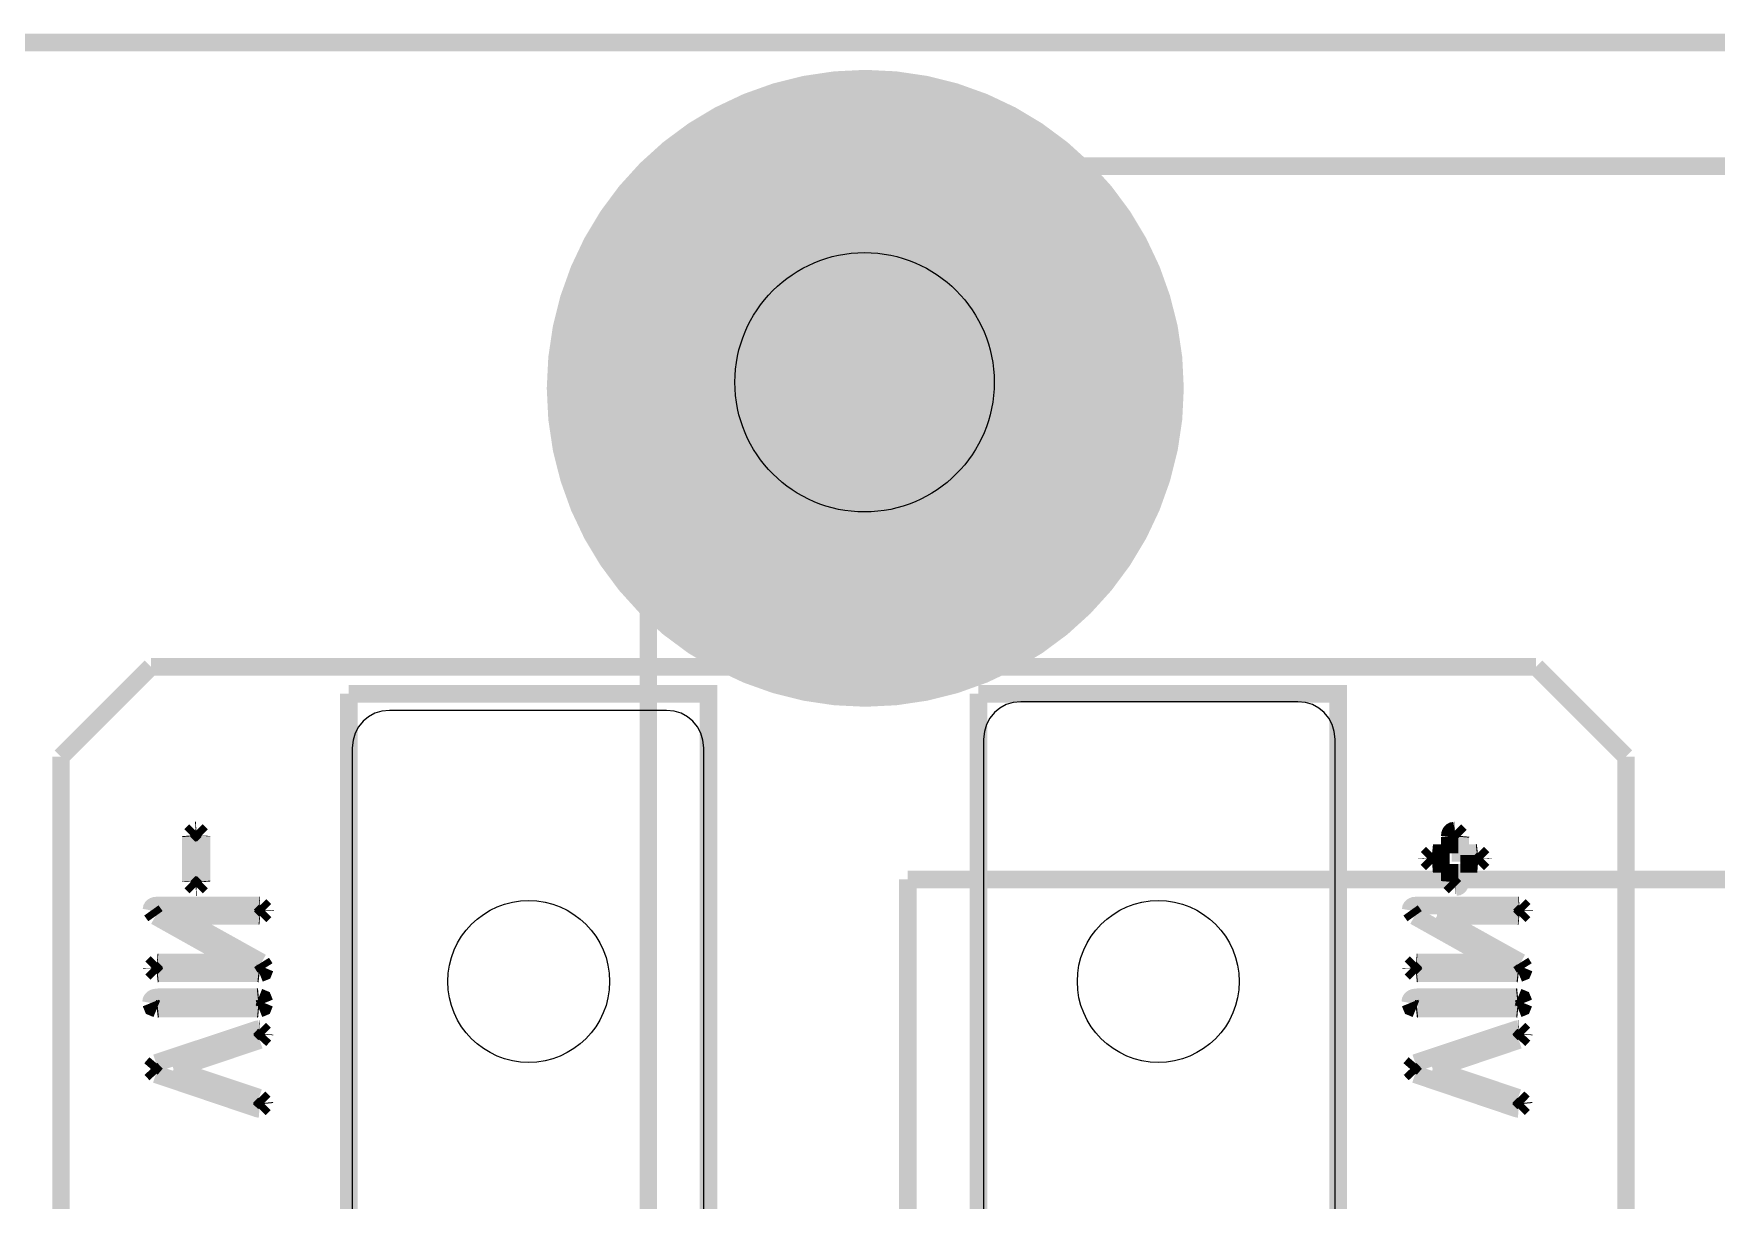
# Model space of a CAD drawing. Header units: inches. Extents: x -2.28 to 2.28, y -1.45 to 1.48.
# Drawn here: x -1.76 to -0.994, y 0.946 to 1.477 of the extents above; entities that cross this region are included whole.
import ezdxf

# ---------------------------------------------------------------- set-up
doc = ezdxf.new("R2010")
doc.units = ezdxf.units.IN
doc.layers.get('0').update_dxf_attribs({"linetype": 'CONTINUOUS'})

# ---------------------------------------------------------------- blocks, each defined once
blk = doc.blocks.new('EPAD')
at = {"const_width": 0.5}
blk.add_lwpolyline([(-0.25, 0, 1), (0.25, 0, 1)], format="xyb", close=True, dxfattribs=at)

msp = doc.modelspace()

# ---------------------------------------------------------------- linework, layer by layer
at = {"const_width": 0.008}
for points in [[(-2.271654, -1.436724), (2.279528, -1.436724), (2.279528, 1.472724), (-2.271654, 1.472724), (-2.271654, -1.436724)], [(-2.271654, -1.436724), (2.279528, -1.436724), (2.279528, 1.472724), (-2.271654, 1.472724), (-2.271654, -1.436724)], [(-2.271654, -1.436724), (2.279528, -1.436724), (2.279528, 1.472724), (-2.271654, 1.472724), (-2.271654, -1.436724)], [(-1.480638, 1.416417), (-1.480638, -1.339488)], [(2.18078, 1.416417), (-1.480638, 1.416417)], [(-1.480638, 1.416417), (-1.480638, -1.339488)], [(2.18078, 1.416417), (-1.480638, 1.416417)], [(-1.480638, 1.416417), (-1.480638, -1.339488)], [(2.18078, 1.416417), (-1.480638, 1.416417)], [(-1.748031, 1.147528), (-1.707087, 1.188472)], [(-1.748031, 1.147528), (-1.707087, 1.188472)], [(-1.748031, 1.147528), (-1.707087, 1.188472)], [(-1.707087, 1.188472), (-1.076535, 1.188472)], [(-1.707087, 1.188472), (-1.076535, 1.188472)], [(-1.707087, 1.188472), (-1.076535, 1.188472)], [(-1.076535, 1.188472), (-1.035591, 1.147528)], [(-1.076535, 1.188472), (-1.035591, 1.147528)], [(-1.076535, 1.188472), (-1.035591, 1.147528)], [(-1.617008, 0.93052), (-1.617008, 1.176189)], [(-1.453228, 0.93052), (-1.453228, 1.176189), (-1.617008, 1.176189)], [(-1.617008, 0.93052), (-1.617008, 1.176189)], [(-1.453228, 0.93052), (-1.453228, 1.176189), (-1.617008, 1.176189)], [(-1.617008, 0.93052), (-1.617008, 1.176189)], [(-1.453228, 0.93052), (-1.453228, 1.176189), (-1.617008, 1.176189)], [(-1.330394, 0.93052), (-1.330394, 1.176189)], [(-1.166614, 0.93052), (-1.166614, 1.176189), (-1.330394, 1.176189)], [(-1.330394, 0.93052), (-1.330394, 1.176189)], [(-1.166614, 0.93052), (-1.166614, 1.176189), (-1.330394, 1.176189)], [(-1.330394, 0.93052), (-1.330394, 1.176189)], [(-1.166614, 0.93052), (-1.166614, 1.176189), (-1.330394, 1.176189)], [(-1.748031, -0.285543), (-1.748031, 1.147528)], [(-1.748031, -0.285543), (-1.748031, 1.147528)], [(-1.748031, -0.285543), (-1.748031, 1.147528)], [(-1.035591, 1.147528), (-1.035591, -0.285543)], [(-1.035591, 1.147528), (-1.035591, -0.285543)], [(-1.035591, 1.147528), (-1.035591, -0.285543)], [(-1.686816, 1.113881), (-1.689045, 1.111652)], [(-1.686816, 1.113881), (-1.689045, 1.111652)], [(-1.686816, 1.113881), (-1.689045, 1.111652)], [(-1.689009, 1.111249), (-1.689045, 1.111652)], [(-1.689009, 1.111249), (-1.689045, 1.111652)], [(-1.689009, 1.111249), (-1.689045, 1.111652)], [(-1.689009, 1.111251), (-1.689009, 1.090637)], [(-1.689009, 1.111251), (-1.689009, 1.090637)], [(-1.689009, 1.111251), (-1.689009, 1.090637)], [(-1.686816, 1.113881), (-1.686722, 1.113879)], [(-1.686816, 1.113881), (-1.686722, 1.113879)], [(-1.686816, 1.113881), (-1.686722, 1.113879)], [(-1.686378, 1.113905), (-1.686723, 1.113879)], [(-1.686378, 1.113905), (-1.686723, 1.113879)], [(-1.686378, 1.113905), (-1.686723, 1.113879)], [(-1.686378, 1.113905), (-1.684065, 1.111593)], [(-1.686378, 1.113905), (-1.684065, 1.111593)], [(-1.686378, 1.113905), (-1.684065, 1.111593)], [(-1.684072, 1.111411), (-1.684065, 1.111593)], [(-1.684072, 1.111411), (-1.684065, 1.111593)], [(-1.684072, 1.111411), (-1.684065, 1.111593)], [(-1.684072, 1.090751), (-1.684072, 1.111411)], [(-1.684072, 1.090751), (-1.684072, 1.111411)], [(-1.684072, 1.090751), (-1.684072, 1.111411)], [(-1.113495, 1.113879), (-1.114525, 1.113695), (-1.11493, 1.113465), (-1.115261, 1.113142), (-1.115518, 1.112728), (-1.115702, 1.112221), (-1.115849, 1.110931)], [(-1.113495, 1.113879), (-1.114525, 1.113695), (-1.11493, 1.113465), (-1.115261, 1.113142), (-1.115518, 1.112728), (-1.115702, 1.112221), (-1.115849, 1.110931)], [(-1.113495, 1.113879), (-1.114525, 1.113695), (-1.11493, 1.113465), (-1.115261, 1.113142), (-1.115518, 1.112728), (-1.115702, 1.112221), (-1.115849, 1.110931)], [(-1.115849, 1.110931), (-1.115849, 1.103572)], [(-1.115849, 1.110931), (-1.115849, 1.103572)], [(-1.115849, 1.110931), (-1.115849, 1.103572)], [(-1.113389, 1.113881), (-1.113495, 1.113879)], [(-1.113389, 1.113881), (-1.113495, 1.113879)], [(-1.113389, 1.113881), (-1.113495, 1.113879)], [(-1.113389, 1.113881), (-1.110942, 1.111435)], [(-1.113389, 1.113881), (-1.110942, 1.111435)], [(-1.113389, 1.113881), (-1.110942, 1.111435)], [(-1.110981, 1.110998), (-1.110942, 1.111435)], [(-1.110981, 1.110998), (-1.110942, 1.111435)], [(-1.110981, 1.110998), (-1.110942, 1.111435)], [(-1.103554, 1.103663), (-1.110981, 1.103663), (-1.110981, 1.111)], [(-1.103554, 1.103663), (-1.110981, 1.103663), (-1.110981, 1.111)], [(-1.103554, 1.103663), (-1.110981, 1.103663), (-1.110981, 1.111)], [(-1.126202, 1.101262), (-1.126209, 1.101082)], [(-1.126202, 1.101262), (-1.126209, 1.101082)], [(-1.126202, 1.101262), (-1.126209, 1.101082)], [(-1.123803, 1.098676), (-1.126209, 1.101082)], [(-1.123803, 1.098676), (-1.126209, 1.101082)], [(-1.123803, 1.098676), (-1.126209, 1.101082)], [(-1.123852, 1.103622), (-1.126202, 1.101272)], [(-1.123852, 1.103622), (-1.126202, 1.101272)], [(-1.123852, 1.103622), (-1.126202, 1.101272)], [(-1.126202, 1.101264), (-1.126202, 1.101272)], [(-1.126202, 1.101264), (-1.126202, 1.101272)], [(-1.126202, 1.101264), (-1.126202, 1.101272)], [(-1.123852, 1.103622), (-1.123367, 1.103572)], [(-1.123852, 1.103622), (-1.123367, 1.103572)], [(-1.123852, 1.103622), (-1.123367, 1.103572)], [(-1.115849, 1.103572), (-1.123368, 1.103572)], [(-1.115849, 1.103572), (-1.123368, 1.103572)], [(-1.115849, 1.103572), (-1.123368, 1.103572)], [(-1.103057, 1.103714), (-1.103554, 1.103663)], [(-1.103057, 1.103714), (-1.103554, 1.103663)], [(-1.103057, 1.103714), (-1.103554, 1.103663)], [(-1.103057, 1.103714), (-1.100606, 1.101263)], [(-1.103057, 1.103714), (-1.100606, 1.101263)], [(-1.103057, 1.103714), (-1.100606, 1.101263)], [(-1.102984, 1.098676), (-1.100599, 1.101061)], [(-1.102984, 1.098676), (-1.100599, 1.101061)], [(-1.102984, 1.098676), (-1.100599, 1.101061)], [(-1.100606, 1.101241), (-1.100606, 1.101263)], [(-1.100606, 1.101241), (-1.100606, 1.101263)], [(-1.100606, 1.101241), (-1.100606, 1.101263)], [(-1.100606, 1.10124), (-1.100599, 1.101061)], [(-1.100606, 1.10124), (-1.100599, 1.101061)], [(-1.100606, 1.10124), (-1.100599, 1.101061)], [(-1.362528, 1.091614), (-1.362528, -1.014685)], [(-1.362528, 1.091614), (2.062669, 1.091614)], [(-1.362528, 1.091614), (-1.362528, -1.014685)], [(-1.362528, 1.091614), (2.062669, 1.091614)], [(-1.362528, 1.091614), (-1.362528, -1.014685)], [(-1.362528, 1.091614), (2.062669, 1.091614)], [(-1.123803, 1.098676), (-1.123435, 1.098704)], [(-1.123803, 1.098676), (-1.123435, 1.098704)], [(-1.123803, 1.098676), (-1.123435, 1.098704)], [(-1.123437, 1.098704), (-1.115849, 1.098704)], [(-1.123437, 1.098704), (-1.115849, 1.098704)], [(-1.123437, 1.098704), (-1.115849, 1.098704)], [(-1.115849, 1.098704), (-1.115849, 1.09098)], [(-1.115849, 1.098704), (-1.115849, 1.09098)], [(-1.115849, 1.098704), (-1.115849, 1.09098)], [(-1.113312, 1.0881), (-1.112282, 1.088284), (-1.111878, 1.088515), (-1.111547, 1.088837), (-1.111289, 1.089252), (-1.111106, 1.089758), (-1.110958, 1.091048), (-1.110958, 1.098704)], [(-1.113312, 1.0881), (-1.112282, 1.088284), (-1.111878, 1.088515), (-1.111547, 1.088837), (-1.111289, 1.089252), (-1.111106, 1.089758), (-1.110958, 1.091048), (-1.110958, 1.098704)], [(-1.113312, 1.0881), (-1.112282, 1.088284), (-1.111878, 1.088515), (-1.111547, 1.088837), (-1.111289, 1.089252), (-1.111106, 1.089758), (-1.110958, 1.091048), (-1.110958, 1.098704)], [(-1.110958, 1.098704), (-1.103348, 1.098704)], [(-1.110958, 1.098704), (-1.103348, 1.098704)], [(-1.110958, 1.098704), (-1.103348, 1.098704)], [(-1.102984, 1.098676), (-1.103349, 1.098704)], [(-1.102984, 1.098676), (-1.103349, 1.098704)], [(-1.102984, 1.098676), (-1.103349, 1.098704)], [(-1.689009, 1.090638), (-1.689023, 1.090381)], [(-1.689009, 1.090638), (-1.689023, 1.090381)], [(-1.689009, 1.090638), (-1.689023, 1.090381)], [(-1.686725, 1.088083), (-1.689023, 1.090381)], [(-1.686725, 1.088083), (-1.689023, 1.090381)], [(-1.686725, 1.088083), (-1.689023, 1.090381)], [(-1.686725, 1.088083), (-1.686449, 1.0881)], [(-1.686725, 1.088083), (-1.686449, 1.0881)], [(-1.686725, 1.088083), (-1.686449, 1.0881)], [(-1.686317, 1.088096), (-1.686448, 1.0881)], [(-1.686317, 1.088096), (-1.686448, 1.0881)], [(-1.686317, 1.088096), (-1.686448, 1.0881)], [(-1.686317, 1.088096), (-1.684041, 1.090372)], [(-1.686317, 1.088096), (-1.684041, 1.090372)], [(-1.686317, 1.088096), (-1.684041, 1.090372)], [(-1.684072, 1.090751), (-1.684041, 1.090372)], [(-1.684072, 1.090751), (-1.684041, 1.090372)], [(-1.684072, 1.090751), (-1.684041, 1.090372)], [(-1.115849, 1.090978), (-1.115887, 1.090552)], [(-1.115849, 1.090978), (-1.115887, 1.090552)], [(-1.115849, 1.090978), (-1.115887, 1.090552)], [(-1.113431, 1.088097), (-1.115887, 1.090552)], [(-1.113431, 1.088097), (-1.115887, 1.090552)], [(-1.113431, 1.088097), (-1.115887, 1.090552)], [(-1.113431, 1.088097), (-1.113311, 1.0881)], [(-1.113431, 1.088097), (-1.113311, 1.0881)], [(-1.113431, 1.088097), (-1.113311, 1.0881)], [(-1.657653, 1.079781), (-1.704024, 1.079781), (-1.705274, 1.079639), (-1.705765, 1.079463), (-1.706167, 1.079215), (-1.706479, 1.078897), (-1.706702, 1.078508), (-1.706881, 1.077519)], [(-1.657653, 1.079781), (-1.704024, 1.079781), (-1.705274, 1.079639), (-1.705765, 1.079463), (-1.706167, 1.079215), (-1.706479, 1.078897), (-1.706702, 1.078508), (-1.706881, 1.077519)], [(-1.657653, 1.079781), (-1.704024, 1.079781), (-1.705274, 1.079639), (-1.705765, 1.079463), (-1.706167, 1.079215), (-1.706479, 1.078897), (-1.706702, 1.078508), (-1.706881, 1.077519)], [(-1.705031, 1.074914), (-1.706881, 1.077516)], [(-1.705031, 1.074914), (-1.706881, 1.077516)], [(-1.705031, 1.074914), (-1.706881, 1.077516)], [(-1.657339, 1.079804), (-1.657654, 1.079781)], [(-1.657339, 1.079804), (-1.657654, 1.079781)], [(-1.657339, 1.079804), (-1.657654, 1.079781)], [(-1.657378, 1.07502), (-1.655135, 1.077264)], [(-1.657378, 1.07502), (-1.655135, 1.077264)], [(-1.657378, 1.07502), (-1.655135, 1.077264)], [(-1.657339, 1.079804), (-1.655131, 1.077596)], [(-1.657339, 1.079804), (-1.655131, 1.077596)], [(-1.657339, 1.079804), (-1.655131, 1.077596)], [(-1.655139, 1.077404), (-1.655131, 1.077596)], [(-1.655139, 1.077404), (-1.655131, 1.077596)], [(-1.655139, 1.077404), (-1.655131, 1.077596)], [(-1.655139, 1.077405), (-1.655135, 1.077264)], [(-1.655139, 1.077405), (-1.655135, 1.077264)], [(-1.655139, 1.077405), (-1.655135, 1.077264)], [(-1.084425, 1.079781), (-1.130796, 1.079781), (-1.132045, 1.079639), (-1.132537, 1.079463), (-1.132938, 1.079215), (-1.133251, 1.078897), (-1.133474, 1.078508), (-1.133652, 1.077519)], [(-1.084425, 1.079781), (-1.130796, 1.079781), (-1.132045, 1.079639), (-1.132537, 1.079463), (-1.132938, 1.079215), (-1.133251, 1.078897), (-1.133474, 1.078508), (-1.133652, 1.077519)], [(-1.084425, 1.079781), (-1.130796, 1.079781), (-1.132045, 1.079639), (-1.132537, 1.079463), (-1.132938, 1.079215), (-1.133251, 1.078897), (-1.133474, 1.078508), (-1.133652, 1.077519)], [(-1.131803, 1.074914), (-1.133652, 1.077516)], [(-1.131803, 1.074914), (-1.133652, 1.077516)], [(-1.131803, 1.074914), (-1.133652, 1.077516)], [(-1.08411, 1.079804), (-1.084425, 1.079781)], [(-1.08411, 1.079804), (-1.084425, 1.079781)], [(-1.08411, 1.079804), (-1.084425, 1.079781)], [(-1.08415, 1.07502), (-1.081906, 1.077264)], [(-1.08415, 1.07502), (-1.081906, 1.077264)], [(-1.08415, 1.07502), (-1.081906, 1.077264)], [(-1.08411, 1.079804), (-1.081903, 1.077596)], [(-1.08411, 1.079804), (-1.081903, 1.077596)], [(-1.08411, 1.079804), (-1.081903, 1.077596)], [(-1.081911, 1.077404), (-1.081903, 1.077596)], [(-1.081911, 1.077404), (-1.081903, 1.077596)], [(-1.081911, 1.077404), (-1.081903, 1.077596)], [(-1.081911, 1.077405), (-1.081906, 1.077264)], [(-1.081911, 1.077405), (-1.081906, 1.077264)], [(-1.081911, 1.077405), (-1.081906, 1.077264)], [(-1.656716, 1.053842), (-1.694837, 1.07505), (-1.657744, 1.07505)], [(-1.656716, 1.053842), (-1.694837, 1.07505), (-1.657744, 1.07505)], [(-1.656716, 1.053842), (-1.694837, 1.07505), (-1.657744, 1.07505)], [(-1.70503, 1.074913), (-1.667343, 1.053796), (-1.704024, 1.053796)], [(-1.70503, 1.074913), (-1.667343, 1.053796), (-1.704024, 1.053796)], [(-1.70503, 1.074913), (-1.667343, 1.053796), (-1.704024, 1.053796)], [(-1.657378, 1.07502), (-1.657745, 1.07505)], [(-1.657378, 1.07502), (-1.657745, 1.07505)], [(-1.657378, 1.07502), (-1.657745, 1.07505)], [(-1.131801, 1.074913), (-1.094115, 1.053796), (-1.130796, 1.053796)], [(-1.131801, 1.074913), (-1.094115, 1.053796), (-1.130796, 1.053796)], [(-1.131801, 1.074913), (-1.094115, 1.053796), (-1.130796, 1.053796)], [(-1.121608, 1.07505), (-1.084516, 1.07505)], [(-1.083488, 1.053842), (-1.121608, 1.07505)], [(-1.121608, 1.07505), (-1.084516, 1.07505)], [(-1.083488, 1.053842), (-1.121608, 1.07505)], [(-1.121608, 1.07505), (-1.084516, 1.07505)], [(-1.083488, 1.053842), (-1.121608, 1.07505)], [(-1.08415, 1.07502), (-1.084517, 1.07505)], [(-1.08415, 1.07502), (-1.084517, 1.07505)], [(-1.08415, 1.07502), (-1.084517, 1.07505)], [(-1.704363, 1.05382), (-1.706776, 1.051406)], [(-1.704363, 1.05382), (-1.706776, 1.051406)], [(-1.704363, 1.05382), (-1.706776, 1.051406)], [(-1.704363, 1.05382), (-1.704022, 1.053796)], [(-1.704363, 1.05382), (-1.704022, 1.053796)], [(-1.704363, 1.05382), (-1.704022, 1.053796)], [(-1.656715, 1.053841), (-1.655139, 1.05133)], [(-1.656715, 1.053841), (-1.655139, 1.05133)], [(-1.656715, 1.053841), (-1.655139, 1.05133)], [(-1.131134, 1.05382), (-1.133548, 1.051406)], [(-1.131134, 1.05382), (-1.133548, 1.051406)], [(-1.131134, 1.05382), (-1.133548, 1.051406)], [(-1.131134, 1.05382), (-1.130794, 1.053796)], [(-1.131134, 1.05382), (-1.130794, 1.053796)], [(-1.131134, 1.05382), (-1.130794, 1.053796)], [(-1.083486, 1.053841), (-1.081911, 1.05133)], [(-1.083486, 1.053841), (-1.081911, 1.05133)], [(-1.083486, 1.053841), (-1.081911, 1.05133)], [(-1.706767, 1.051192), (-1.706776, 1.051406)], [(-1.706767, 1.051192), (-1.706776, 1.051406)], [(-1.706767, 1.051192), (-1.706776, 1.051406)], [(-1.706767, 1.05119), (-1.706767, 1.051157)], [(-1.706767, 1.05119), (-1.706767, 1.051157)], [(-1.706767, 1.05119), (-1.706767, 1.051157)], [(-1.704422, 1.048812), (-1.706767, 1.051157)], [(-1.704422, 1.048812), (-1.706767, 1.051157)], [(-1.704422, 1.048812), (-1.706767, 1.051157)], [(-1.704422, 1.048812), (-1.703955, 1.048859)], [(-1.704422, 1.048812), (-1.703955, 1.048859)], [(-1.704422, 1.048812), (-1.703955, 1.048859)], [(-1.703956, 1.048859), (-1.658202, 1.048859)], [(-1.703956, 1.048859), (-1.658202, 1.048859)], [(-1.703956, 1.048859), (-1.658202, 1.048859)], [(-1.65767, 1.048803), (-1.658201, 1.048859)], [(-1.65767, 1.048803), (-1.658201, 1.048859)], [(-1.65767, 1.048803), (-1.658201, 1.048859)], [(-1.65767, 1.048803), (-1.655872, 1.049533), (-1.655139, 1.05133)], [(-1.65767, 1.048803), (-1.655872, 1.049533), (-1.655139, 1.05133)], [(-1.65767, 1.048803), (-1.655872, 1.049533), (-1.655139, 1.05133)], [(-1.133538, 1.051192), (-1.133548, 1.051406)], [(-1.133538, 1.051192), (-1.133548, 1.051406)], [(-1.133538, 1.051192), (-1.133548, 1.051406)], [(-1.133538, 1.05119), (-1.133539, 1.051157)], [(-1.133538, 1.05119), (-1.133539, 1.051157)], [(-1.133538, 1.05119), (-1.133539, 1.051157)], [(-1.131194, 1.048812), (-1.133539, 1.051157)], [(-1.131194, 1.048812), (-1.133539, 1.051157)], [(-1.131194, 1.048812), (-1.133539, 1.051157)], [(-1.131194, 1.048812), (-1.130726, 1.048859)], [(-1.131194, 1.048812), (-1.130726, 1.048859)], [(-1.131194, 1.048812), (-1.130726, 1.048859)], [(-1.130727, 1.048859), (-1.084973, 1.048859)], [(-1.130727, 1.048859), (-1.084973, 1.048859)], [(-1.130727, 1.048859), (-1.084973, 1.048859)], [(-1.084442, 1.048803), (-1.084972, 1.048859)], [(-1.084442, 1.048803), (-1.084972, 1.048859)], [(-1.084442, 1.048803), (-1.084972, 1.048859)], [(-1.084442, 1.048803), (-1.082644, 1.049533), (-1.081911, 1.05133)], [(-1.084442, 1.048803), (-1.082644, 1.049533), (-1.081911, 1.05133)], [(-1.084442, 1.048803), (-1.082644, 1.049533), (-1.081911, 1.05133)], [(-1.658499, 1.037981), (-1.703795, 1.037981), (-1.705235, 1.037818), (-1.705801, 1.037615), (-1.706264, 1.03733), (-1.706624, 1.036963), (-1.706881, 1.036515), (-1.707087, 1.035376)], [(-1.658499, 1.037981), (-1.703795, 1.037981), (-1.705235, 1.037818), (-1.705801, 1.037615), (-1.706264, 1.03733), (-1.706624, 1.036963), (-1.706881, 1.036515), (-1.707087, 1.035376)], [(-1.658499, 1.037981), (-1.703795, 1.037981), (-1.705235, 1.037818), (-1.705801, 1.037615), (-1.706264, 1.03733), (-1.706624, 1.036963), (-1.706881, 1.036515), (-1.707087, 1.035376)], [(-1.657962, 1.038036), (-1.658497, 1.037981)], [(-1.657962, 1.038036), (-1.658497, 1.037981)], [(-1.657962, 1.038036), (-1.658497, 1.037981)], [(-1.657962, 1.038036), (-1.656085, 1.037273), (-1.655322, 1.035396)], [(-1.657962, 1.038036), (-1.656085, 1.037273), (-1.655322, 1.035396)], [(-1.657962, 1.038036), (-1.656085, 1.037273), (-1.655322, 1.035396)], [(-1.08527, 1.037981), (-1.130567, 1.037981), (-1.132007, 1.037818), (-1.132572, 1.037615), (-1.133035, 1.03733), (-1.133395, 1.036963), (-1.133652, 1.036515), (-1.133858, 1.035376)], [(-1.08527, 1.037981), (-1.130567, 1.037981), (-1.132007, 1.037818), (-1.132572, 1.037615), (-1.133035, 1.03733), (-1.133395, 1.036963), (-1.133652, 1.036515), (-1.133858, 1.035376)], [(-1.08527, 1.037981), (-1.130567, 1.037981), (-1.132007, 1.037818), (-1.132572, 1.037615), (-1.133035, 1.03733), (-1.133395, 1.036963), (-1.133652, 1.036515), (-1.133858, 1.035376)], [(-1.084733, 1.038036), (-1.085269, 1.037981)], [(-1.084733, 1.038036), (-1.085269, 1.037981)], [(-1.084733, 1.038036), (-1.085269, 1.037981)], [(-1.084733, 1.038036), (-1.082857, 1.037273), (-1.082093, 1.035396)], [(-1.084733, 1.038036), (-1.082857, 1.037273), (-1.082093, 1.035396)], [(-1.084733, 1.038036), (-1.082857, 1.037273), (-1.082093, 1.035396)], [(-1.70442, 1.032711), (-1.706316, 1.033482), (-1.707086, 1.035377)], [(-1.70442, 1.032711), (-1.706316, 1.033482), (-1.707086, 1.035377)], [(-1.70442, 1.032711), (-1.706316, 1.033482), (-1.707086, 1.035377)], [(-1.70442, 1.032711), (-1.703866, 1.03277)], [(-1.70442, 1.032711), (-1.703866, 1.03277)], [(-1.70442, 1.032711), (-1.703866, 1.03277)], [(-1.703864, 1.03277), (-1.658407, 1.03277)], [(-1.703864, 1.03277), (-1.658407, 1.03277)], [(-1.703864, 1.03277), (-1.658407, 1.03277)], [(-1.657911, 1.032722), (-1.658409, 1.03277)], [(-1.657911, 1.032722), (-1.658409, 1.03277)], [(-1.657911, 1.032722), (-1.658409, 1.03277)], [(-1.657911, 1.032722), (-1.65607, 1.03347), (-1.655321, 1.035311)], [(-1.657911, 1.032722), (-1.65607, 1.03347), (-1.655321, 1.035311)], [(-1.657911, 1.032722), (-1.65607, 1.03347), (-1.655321, 1.035311)], [(-1.655322, 1.035378), (-1.655322, 1.035396)], [(-1.655322, 1.035378), (-1.655322, 1.035396)], [(-1.655322, 1.035378), (-1.655322, 1.035396)], [(-1.655322, 1.035375), (-1.655321, 1.035311)], [(-1.655322, 1.035375), (-1.655321, 1.035311)], [(-1.655322, 1.035375), (-1.655321, 1.035311)], [(-1.131192, 1.032711), (-1.133087, 1.033482), (-1.133858, 1.035377)], [(-1.131192, 1.032711), (-1.133087, 1.033482), (-1.133858, 1.035377)], [(-1.131192, 1.032711), (-1.133087, 1.033482), (-1.133858, 1.035377)], [(-1.131192, 1.032711), (-1.130638, 1.03277)], [(-1.131192, 1.032711), (-1.130638, 1.03277)], [(-1.131192, 1.032711), (-1.130638, 1.03277)], [(-1.130636, 1.03277), (-1.085179, 1.03277)], [(-1.130636, 1.03277), (-1.085179, 1.03277)], [(-1.130636, 1.03277), (-1.085179, 1.03277)], [(-1.084682, 1.032722), (-1.085181, 1.03277)], [(-1.084682, 1.032722), (-1.085181, 1.03277)], [(-1.084682, 1.032722), (-1.085181, 1.03277)], [(-1.084682, 1.032722), (-1.082841, 1.03347), (-1.082093, 1.035311)], [(-1.084682, 1.032722), (-1.082841, 1.03347), (-1.082093, 1.035311)], [(-1.084682, 1.032722), (-1.082841, 1.03347), (-1.082093, 1.035311)], [(-1.082094, 1.035375), (-1.082093, 1.035311)], [(-1.082094, 1.035375), (-1.082093, 1.035311)], [(-1.082094, 1.035375), (-1.082093, 1.035311)], [(-1.082093, 1.035378), (-1.082093, 1.035396)], [(-1.082093, 1.035378), (-1.082093, 1.035396)], [(-1.082093, 1.035378), (-1.082093, 1.035396)], [(-1.657722, 1.023491), (-1.658531, 1.023391), (-1.659298, 1.023171), (-1.704755, 1.008065)], [(-1.657722, 1.023491), (-1.658531, 1.023391), (-1.659298, 1.023171), (-1.704755, 1.008065)], [(-1.657722, 1.023491), (-1.658531, 1.023391), (-1.659298, 1.023171), (-1.704755, 1.008065)], [(-1.657528, 1.0235), (-1.657722, 1.023491)], [(-1.657528, 1.0235), (-1.657722, 1.023491)], [(-1.657528, 1.0235), (-1.657722, 1.023491)], [(-1.657528, 1.0235), (-1.655299, 1.021272)], [(-1.657528, 1.0235), (-1.655299, 1.021272)], [(-1.657528, 1.0235), (-1.655299, 1.021272)], [(-1.084493, 1.023491), (-1.085303, 1.023391), (-1.08607, 1.023171), (-1.131527, 1.008065)], [(-1.084493, 1.023491), (-1.085303, 1.023391), (-1.08607, 1.023171), (-1.131527, 1.008065)], [(-1.084493, 1.023491), (-1.085303, 1.023391), (-1.08607, 1.023171), (-1.131527, 1.008065)], [(-1.084299, 1.0235), (-1.084493, 1.023491)], [(-1.084299, 1.0235), (-1.084493, 1.023491)], [(-1.084299, 1.0235), (-1.084493, 1.023491)], [(-1.084299, 1.0235), (-1.082071, 1.021272)], [(-1.084299, 1.0235), (-1.082071, 1.021272)], [(-1.084299, 1.0235), (-1.082071, 1.021272)], [(-1.696802, 1.005277), (-1.657585, 1.018486)], [(-1.696802, 1.005277), (-1.657585, 1.018486)], [(-1.696802, 1.005277), (-1.657585, 1.018486)], [(-1.657583, 1.018487), (-1.655322, 1.020954)], [(-1.657583, 1.018487), (-1.655322, 1.020954)], [(-1.657583, 1.018487), (-1.655322, 1.020954)], [(-1.655322, 1.020954), (-1.655299, 1.021272)], [(-1.655322, 1.020954), (-1.655299, 1.021272)], [(-1.655322, 1.020954), (-1.655299, 1.021272)], [(-1.123574, 1.005277), (-1.084356, 1.018486)], [(-1.123574, 1.005277), (-1.084356, 1.018486)], [(-1.123574, 1.005277), (-1.084356, 1.018486)], [(-1.084355, 1.018487), (-1.082094, 1.020954)], [(-1.084355, 1.018487), (-1.082094, 1.020954)], [(-1.084355, 1.018487), (-1.082094, 1.020954)], [(-1.082094, 1.020954), (-1.082071, 1.021272)], [(-1.082094, 1.020954), (-1.082071, 1.021272)], [(-1.082094, 1.020954), (-1.082071, 1.021272)], [(-1.704756, 1.008065), (-1.707086, 1.005346)], [(-1.704756, 1.008065), (-1.707086, 1.005346)], [(-1.704756, 1.008065), (-1.707086, 1.005346)], [(-1.131528, 1.008065), (-1.133858, 1.005346)], [(-1.131528, 1.008065), (-1.133858, 1.005346)], [(-1.131528, 1.008065), (-1.133858, 1.005346)], [(-1.704823, 1.002922), (-1.707087, 1.005346)], [(-1.704823, 1.002922), (-1.707087, 1.005346)], [(-1.704823, 1.002922), (-1.707087, 1.005346)], [(-1.704824, 1.002923), (-1.658819, 0.987382), (-1.658156, 0.987216), (-1.657676, 0.987176)], [(-1.704824, 1.002923), (-1.658819, 0.987382), (-1.658156, 0.987216), (-1.657676, 0.987176)], [(-1.704824, 1.002923), (-1.658819, 0.987382), (-1.658156, 0.987216), (-1.657676, 0.987176)], [(-1.657859, 0.99225), (-1.696802, 1.005277)], [(-1.657859, 0.99225), (-1.696802, 1.005277)], [(-1.657859, 0.99225), (-1.696802, 1.005277)], [(-1.131594, 1.002922), (-1.133858, 1.005346)], [(-1.131594, 1.002922), (-1.133858, 1.005346)], [(-1.131594, 1.002922), (-1.133858, 1.005346)], [(-1.131596, 1.002923), (-1.08559, 0.987382), (-1.084928, 0.987216), (-1.084448, 0.987176)], [(-1.131596, 1.002923), (-1.08559, 0.987382), (-1.084928, 0.987216), (-1.084448, 0.987176)], [(-1.131596, 1.002923), (-1.08559, 0.987382), (-1.084928, 0.987216), (-1.084448, 0.987176)], [(-1.08463, 0.99225), (-1.123574, 1.005277)], [(-1.08463, 0.99225), (-1.123574, 1.005277)], [(-1.08463, 0.99225), (-1.123574, 1.005277)], [(-1.657859, 0.99225), (-1.655459, 0.989895)], [(-1.657859, 0.99225), (-1.655459, 0.989895)], [(-1.657859, 0.99225), (-1.655459, 0.989895)], [(-1.084631, 0.99225), (-1.082231, 0.989895)], [(-1.084631, 0.99225), (-1.082231, 0.989895)], [(-1.084631, 0.99225), (-1.082231, 0.989895)], [(-1.657674, 0.987176), (-1.657667, 0.987176)], [(-1.657674, 0.987176), (-1.657667, 0.987176)], [(-1.657674, 0.987176), (-1.657667, 0.987176)], [(-1.657667, 0.987176), (-1.655411, 0.989432)], [(-1.657667, 0.987176), (-1.655411, 0.989432)], [(-1.657667, 0.987176), (-1.655411, 0.989432)], [(-1.655459, 0.989897), (-1.655411, 0.989432)], [(-1.655459, 0.989897), (-1.655411, 0.989432)], [(-1.655459, 0.989897), (-1.655411, 0.989432)], [(-1.084446, 0.987176), (-1.084438, 0.987176)], [(-1.084446, 0.987176), (-1.084438, 0.987176)], [(-1.084446, 0.987176), (-1.084438, 0.987176)], [(-1.084438, 0.987176), (-1.082182, 0.989432)], [(-1.084438, 0.987176), (-1.082182, 0.989432)], [(-1.084438, 0.987176), (-1.082182, 0.989432)], [(-1.082231, 0.989897), (-1.082182, 0.989432)], [(-1.082231, 0.989897), (-1.082182, 0.989432)], [(-1.082231, 0.989897), (-1.082182, 0.989432)]]:
    msp.add_lwpolyline(points, dxfattribs=at)
for points in [[(-1.168031, 0.939528), (-1.168031, 1.155528), (-1.16837, 1.159004), (-1.169343, 1.162218), (-1.170889, 1.165109), (-1.172946, 1.167613), (-1.17545, 1.16967), (-1.178341, 1.171216), (-1.181556, 1.172189), (-1.185031, 1.172528), (-1.311031, 1.172528), (-1.314507, 1.172189), (-1.317722, 1.171216), (-1.320613, 1.16967), (-1.323117, 1.167613), (-1.325174, 1.165109), (-1.32672, 1.162218), (-1.327693, 1.159004), (-1.328031, 1.155528), (-1.328031, 0.939528)], [(-1.455433, 0.935591), (-1.455433, 1.151591), (-1.455771, 1.155067), (-1.456744, 1.158281), (-1.458291, 1.161172), (-1.460347, 1.163676), (-1.462852, 1.165733), (-1.465743, 1.167279), (-1.468957, 1.168252), (-1.472433, 1.168591), (-1.598433, 1.168591), (-1.601909, 1.168252), (-1.605123, 1.167279), (-1.608014, 1.165733), (-1.610519, 1.163676), (-1.612576, 1.161172), (-1.614122, 1.158281), (-1.615095, 1.155067), (-1.615433, 1.151591), (-1.615433, 0.935591)]]:
    msp.add_lwpolyline(points)
for centre, radius in [((-1.382213, 1.317992), 0.059055), ((-1.382213, 1.317992), 0.059055), ((-1.382213, 1.317992), 0.059055), ((-1.535118, 1.045165), 0.03685), ((-1.535118, 1.045165), 0.03685), ((-1.535118, 1.045165), 0.03685), ((-1.248504, 1.045165), 0.03685), ((-1.248504, 1.045165), 0.03685), ((-1.248504, 1.045165), 0.03685)]:
    msp.add_circle(centre, radius)

# ---------------------------------------------------------------- block references
at = {"xscale": 0.29, "yscale": 0.29}
msp.add_blockref('EPAD', (-1.38189, 1.315244), dxfattribs=at)

doc.saveas('drawing.dxf')
